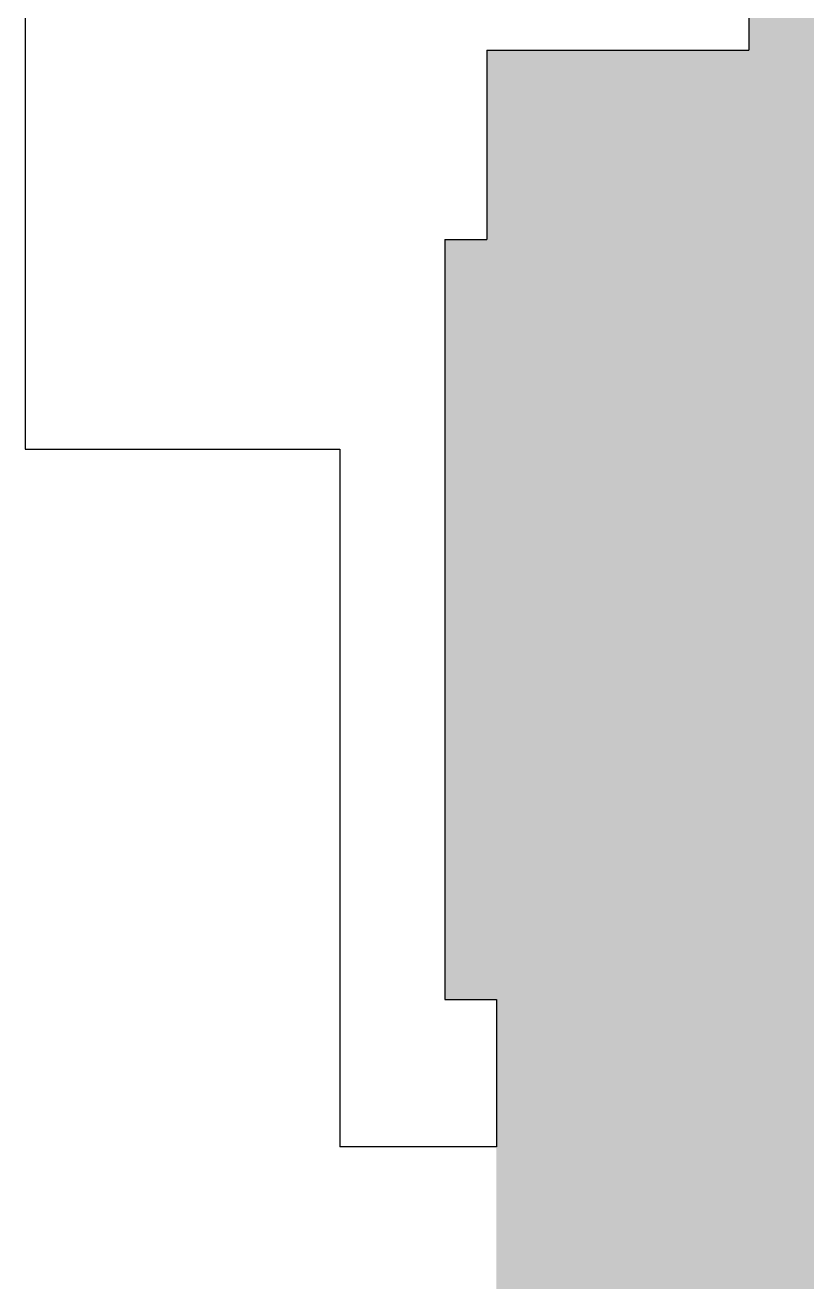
# Model space of a CAD drawing. Header units: inches. Extents: x 54 to 317, y 0 to 1287.
# Drawn here: x 54 to 128.5, y 589.6 to 709.4 of the extents above; entities that cross this region are included whole.
import ezdxf

# ---------------------------------------------------------------- set-up
doc = ezdxf.new("R2010")
doc.units = ezdxf.units.IN
doc.header["$LTSCALE"] = 10
doc.header["$MEASUREMENT"] = 0
for name, color, linetype in [('A-WALL', 5, 'CONTINUOUS'), ('Rooms-Category-Color', 7, 'CONTINUOUS'), ('Rooms-College-Color', 7, 'CONTINUOUS'), ('Rooms-Department-Color', 7, 'CONTINUOUS'), ('Rooms-Division-Color', 7, 'CONTINUOUS')]:
    doc.layers.add(name, color=color, linetype=linetype)

msp = doc.modelspace()

# ---------------------------------------------------------------- hatches: boundary and pattern name
at = {"layer": 'Rooms-Category-Color', "true_color": 0xe3c5e1}
msp.add_hatch(color=254, dxfattribs=at).paths.add_polyline_path([(98, 333.5), (98, 321.5), (94, 321.5), (94, 247), (112, 247), (112, 227), (94, 227), (94, 12), (154, 12), (154, 52), (154, 81.96), (193, 81.96), (193, 45.96), (200.04, 45.96), (200.04, 1149), (94, 1149), (94, 940), (112, 940), (112, 920), (94, 920), (94, 847.54), (98.92, 847.54), (98.92, 833.5), (98.92, 795.5), (98.92, 781.52), (94, 781.52), (94, 744), (123, 744), (123, 707.04), (98, 707.04), (98, 689), (94, 689), (94, 616.54), (98.92, 616.54), (98.92, 602.5), (98.92, 564.5), (98.92, 550.52), (94, 550.52), (94, 478), (112, 478), (112, 458), (94, 458), (94, 383.5), (98, 383.5), (98, 371.5)])
at = {"layer": 'Rooms-College-Color', "true_color": 0xadadad}
msp.add_hatch(color=253, dxfattribs=at).paths.add_polyline_path([(98, 333.5), (98, 321.5), (94, 321.5), (94, 247), (112, 247), (112, 227), (94, 227), (94, 12), (154, 12), (154, 52), (154, 81.96), (193, 81.96), (193, 45.96), (200.04, 45.96), (200.04, 1149), (94, 1149), (94, 940), (112, 940), (112, 920), (94, 920), (94, 847.54), (98.92, 847.54), (98.92, 833.5), (98.92, 795.5), (98.92, 781.52), (94, 781.52), (94, 744), (123, 744), (123, 707.04), (98, 707.04), (98, 689), (94, 689), (94, 616.54), (98.92, 616.54), (98.92, 602.5), (98.92, 564.5), (98.92, 550.52), (94, 550.52), (94, 478), (112, 478), (112, 458), (94, 458), (94, 383.5), (98, 383.5), (98, 371.5)])
at = {"layer": 'Rooms-Department-Color', "true_color": 0xfa003f}
msp.add_hatch(color=240, dxfattribs=at).paths.add_polyline_path([(98, 333.5), (98, 321.5), (94, 321.5), (94, 247), (112, 247), (112, 227), (94, 227), (94, 12), (154, 12), (154, 52), (154, 81.96), (193, 81.96), (193, 45.96), (200.04, 45.96), (200.04, 1149), (94, 1149), (94, 940), (112, 940), (112, 920), (94, 920), (94, 847.54), (98.92, 847.54), (98.92, 833.5), (98.92, 795.5), (98.92, 781.52), (94, 781.52), (94, 744), (123, 744), (123, 707.04), (98, 707.04), (98, 689), (94, 689), (94, 616.54), (98.92, 616.54), (98.92, 602.5), (98.92, 564.5), (98.92, 550.52), (94, 550.52), (94, 478), (112, 478), (112, 458), (94, 458), (94, 383.5), (98, 383.5), (98, 371.5)])
at = {"layer": 'Rooms-Division-Color', "true_color": 0xfa003f}
msp.add_hatch(color=240, dxfattribs=at).paths.add_polyline_path([(98, 333.5), (98, 321.5), (94, 321.5), (94, 247), (112, 247), (112, 227), (94, 227), (94, 12), (154, 12), (154, 52), (154, 81.96), (193, 81.96), (193, 45.96), (200.04, 45.96), (200.04, 1149), (94, 1149), (94, 940), (112, 940), (112, 920), (94, 920), (94, 847.54), (98.92, 847.54), (98.92, 833.5), (98.92, 795.5), (98.92, 781.52), (94, 781.52), (94, 744), (123, 744), (123, 707.04), (98, 707.04), (98, 689), (94, 689), (94, 616.54), (98.92, 616.54), (98.92, 602.5), (98.92, 564.5), (98.92, 550.52), (94, 550.52), (94, 478), (112, 478), (112, 458), (94, 458), (94, 383.5), (98, 383.5), (98, 371.5)])

# ---------------------------------------------------------------- linework, layer by layer
at = {"layer": 'A-WALL'}
for p, q in [((123, 744), (123, 707.04)), ((54, 729), (54, 669)), ((98, 707.04), (98, 689)), ((98, 707.04), (123, 707.04)), ((94, 689), (98, 689)), ((94, 689), (94, 616.54)), ((54, 669), (84, 669)), ((84, 669), (84, 602.5)), ((94, 616.54), (98.92, 616.54)), ((98.92, 616.54), (98.92, 602.5)), ((98.92, 602.5), (84, 602.5))]:
    msp.add_line(p, q, dxfattribs=at)

doc.saveas('drawing.dxf')
